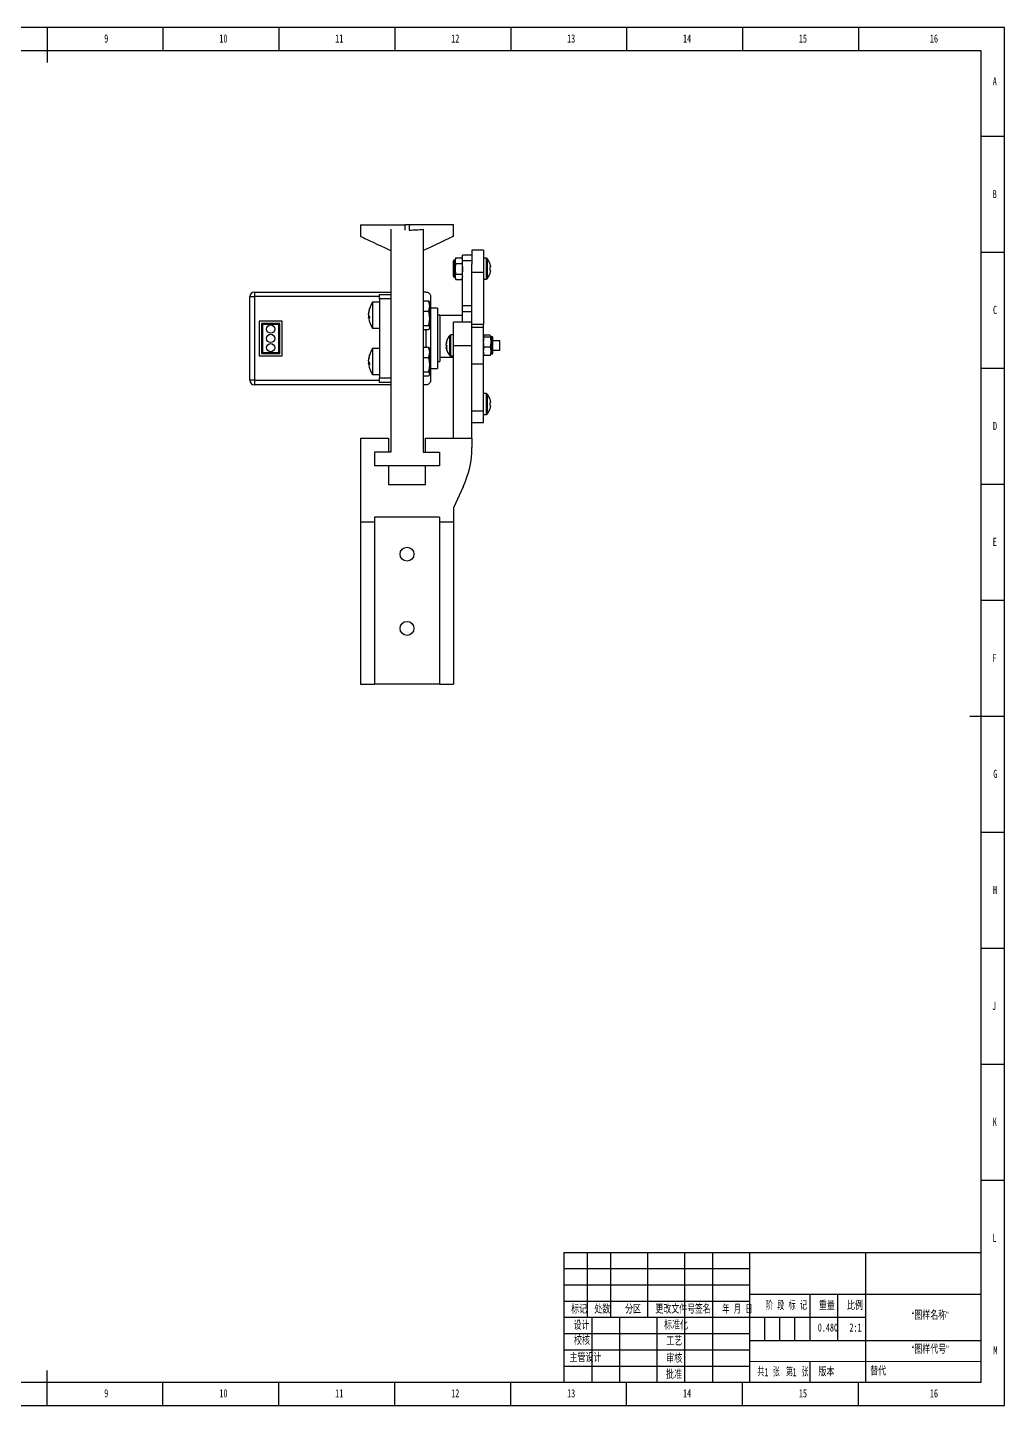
# Model space of a CAD drawing. Header units: millimetres. Extents: x 0 to 841, y 0 to 594.
# Drawn here: x 420 to 841, y 0 to 594 of the extents above; entities that cross this region are included whole.
import ezdxf

# ---------------------------------------------------------------- set-up
doc = ezdxf.new("R2010")
doc.units = ezdxf.units.MM
for name, color, linetype in [('10', 7, 'Continuous'), ('5', 7, 'Continuous'), ('SLD-0', 7, 'Continuous')]:
    doc.layers.add(name, color=color, linetype=linetype)
doc.styles.add('SLDTEXTSTYLE0', font='TXT', dxfattribs={"width": 0.7, "bigfont": 'bigfont'})
doc.styles.add('SLDTEXTSTYLE1', font='TXT', dxfattribs={"width": 0.62, "bigfont": 'bigfont'})
doc.styles.add('SLDTEXTSTYLE2', font='TXT', dxfattribs={"width": 0.614286, "bigfont": 'bigfont'})
doc.styles.add('SLDTEXTSTYLE3', font='TXT', dxfattribs={"width": 0.6, "bigfont": 'bigfont'})
doc.styles.add('SLDTEXTSTYLE4', font='TXT', dxfattribs={"width": 0.7})

msp = doc.modelspace()

# ---------------------------------------------------------------- linework, layer by layer
at = {"color": 7, "linetype": 'Continuous', "lineweight": 25}
for p, q in [((563.28, 508.99), (563.28, 503.99)), ((563.28, 508.99), (582.28, 508.99)), ((576.28, 507.04), (576.28, 410.99)), ((584.28, 508.99), (582.28, 508.99)), ((582.28, 508.99), (582.28, 506.68)), ((603.28, 508.99), (584.28, 508.99)), ((584.28, 508.99), (584.28, 506.68)), ((590.28, 507.04), (590.28, 410.99)), ((603.28, 503.99), (603.28, 508.99)), ((603.19, 493.07), (603.19, 487.04)), ((604.08, 493.88), (603.44, 493.74)), ((603.44, 493.74), (603.44, 486.37)), ((604.37, 494.68), (604.08, 493.88)), ((604.08, 486.23), (604.08, 493.88)), ((604.37, 494.67), (606.99, 494.67)), ((607.28, 493.88), (606.99, 494.68)), ((611.28, 495.85), (607.28, 495.85)), ((607.28, 493.6), (607.28, 495.85)), ((607.28, 493.6), (611.28, 493.6)), ((607.28, 474.24), (607.28, 493.6)), ((616.28, 498.06), (611.28, 498.06)), ((611.28, 498.06), (611.28, 492.06)), ((616.28, 498.06), (616.28, 488.45)), ((617.4, 494.56), (616.28, 494.56)), ((604.37, 492.3), (606.99, 492.3)), ((604.37, 487.68), (606.99, 487.68)), ((611.28, 474.24), (611.28, 492.15)), ((616.28, 488.45), (611.28, 488.45)), ((616.28, 488.45), (616.28, 466.01)), ((619.33, 490.8), (619.17, 490.8)), ((619.17, 489.32), (619.33, 489.32)), ((619.33, 491.18), (619.33, 490.8)), ((619.33, 489.32), (619.33, 488.93)), ((603.44, 486.37), (604.08, 486.23)), ((604.08, 486.23), (604.37, 485.44)), ((604.37, 485.44), (606.99, 485.44)), ((606.99, 485.44), (607.28, 486.23)), ((616.28, 485.56), (617.4, 485.56)), ((515.48, 441.99), (515.48, 477.99)), ((515.48, 477.99), (517.48, 477.99)), ((517.48, 479.99), (517.48, 477.99)), ((517.48, 479.99), (576.28, 479.99)), ((517.48, 477.99), (517.48, 441.99)), ((571.48, 477.99), (517.48, 477.99)), ((571.48, 475.59), (568.39, 475.59)), ((568.39, 475.59), (568.39, 464.39)), ((571.48, 478.99), (576.28, 478.99)), ((571.48, 476.99), (571.48, 478.99)), ((571.48, 476.99), (571.48, 442.99)), ((591.48, 479.99), (590.28, 479.99)), ((590.28, 476.15), (592.59, 476.15)), ((593.08, 475.49), (592.95, 475.71)), ((593.08, 473.93), (593.08, 475.49)), ((593.48, 477.99), (593.48, 472.25)), ((567.13, 472.64), (567.13, 472.89)), ((567.13, 469.37), (567.13, 468.66)), ((590.28, 471.71), (592.59, 471.71)), ((593.08, 468.63), (593.08, 473.93)), ((596.48, 472.99), (593.48, 472.99)), ((593.48, 472.25), (593.48, 447.74)), ((596.48, 472.99), (596.48, 446.99)), ((597.48, 469.99), (596.48, 469.99)), ((597.48, 469.99), (597.48, 449.99)), ((607.28, 469.88), (597.48, 469.88)), ((607.28, 474.24), (611.28, 474.24)), ((607.28, 471.64), (607.28, 474.24)), ((607.28, 471.64), (611.28, 471.64)), ((607.28, 466.99), (607.28, 471.64)), ((611.28, 471.64), (611.28, 474.24)), ((611.28, 466.99), (611.28, 471.64)), ((519.48, 467.49), (519.48, 452.49)), ((529.48, 467.49), (519.48, 467.49)), ((528.48, 466.49), (520.48, 466.49)), ((520.48, 466.49), (520.48, 453.49)), ((527.98, 465.99), (520.98, 465.99)), ((520.98, 465.99), (520.98, 453.99)), ((527.98, 453.99), (527.98, 465.99)), ((528.48, 453.49), (528.48, 466.49)), ((529.48, 452.49), (529.48, 467.49)), ((567.13, 469.23), (566.75, 469.22)), ((568.39, 464.39), (571.48, 464.39)), ((590.28, 465.56), (592.59, 465.56)), ((590.28, 463.84), (592.59, 463.84)), ((592.95, 464.28), (593.08, 464.49)), ((593.08, 464.7), (593.08, 468.63)), ((593.08, 464.49), (593.08, 464.7)), ((611.28, 466.99), (603.28, 466.99)), ((603.28, 456.99), (603.28, 466.99)), ((611.28, 456.99), (611.28, 466.99)), ((616.28, 466.01), (611.28, 466.01)), ((611.28, 464.8), (616.28, 464.8)), ((616.28, 464.8), (616.28, 466.01)), ((616.28, 448.99), (616.28, 464.8)), ((600.22, 458.32), (600.22, 458.12)), ((600.22, 457.21), (600.22, 457.72)), ((603.28, 461.49), (602.16, 461.49)), ((616.37, 461.07), (616.28, 460.82)), ((619.19, 461.32), (616.57, 461.32)), ((619.19, 460.55), (616.57, 460.55)), ((619.48, 460.82), (619.39, 461.06)), ((620.11, 460.68), (619.48, 460.82)), ((619.48, 460.82), (619.48, 459.94)), ((619.48, 459.94), (619.48, 453.17)), ((620.11, 453.31), (620.11, 460.68)), ((620.36, 453.98), (620.36, 460.01)), ((623.28, 458.99), (620.36, 458.99)), ((623.28, 458.82), (623.28, 458.99)), ((623.28, 454.99), (623.28, 458.82)), ((519.48, 452.49), (529.48, 452.49)), ((520.48, 453.49), (528.48, 453.49)), ((520.98, 453.99), (527.98, 453.99)), ((567.13, 452.64), (567.13, 452.89)), ((571.48, 455.59), (568.39, 455.59)), ((568.39, 455.59), (568.39, 444.39)), ((590.28, 456.15), (592.59, 456.15)), ((590.28, 451.71), (592.59, 451.71)), ((593.08, 455.49), (592.95, 455.71)), ((593.08, 453.93), (593.08, 455.49)), ((593.08, 448.63), (593.08, 453.93)), ((597.48, 451.88), (603.28, 451.88)), ((600.22, 456.77), (600.22, 456.26)), ((600.22, 455.66), (600.22, 455.86)), ((602.16, 452.49), (603.28, 452.49)), ((603.28, 456.99), (611.28, 456.99)), ((603.28, 416.99), (603.28, 456.99)), ((611.28, 416.99), (611.28, 456.99)), ((616.28, 453.17), (616.37, 452.92)), ((616.41, 452.93), (616.57, 452.66)), ((619.19, 456.21), (616.57, 456.21)), ((619.19, 452.66), (616.57, 452.66)), ((619.19, 452.66), (619.35, 452.93)), ((619.39, 452.92), (619.48, 453.17)), ((619.48, 453.17), (620.11, 453.31)), ((620.36, 454.99), (623.28, 454.99)), ((567.13, 449.23), (566.75, 449.22)), ((567.13, 449.37), (567.13, 448.66)), ((590.28, 445.56), (592.59, 445.56)), ((593.08, 444.7), (593.08, 448.63)), ((593.48, 447.74), (593.48, 441.99)), ((593.48, 446.99), (596.48, 446.99)), ((596.48, 449.99), (597.48, 449.99)), ((611.28, 448.99), (616.28, 448.99)), ((616.28, 428.77), (616.28, 448.99)), ((517.48, 441.99), (515.48, 441.99)), ((517.48, 441.99), (571.48, 441.99)), ((517.48, 441.99), (517.48, 439.99)), ((576.28, 439.99), (517.48, 439.99)), ((568.39, 444.39), (571.48, 444.39)), ((571.48, 440.99), (571.48, 442.99)), ((576.28, 440.99), (571.48, 440.99)), ((590.28, 443.84), (592.59, 443.84)), ((591.48, 439.99), (590.28, 439.99)), ((592.95, 444.28), (593.08, 444.49)), ((593.08, 444.49), (593.08, 444.7)), ((603.19, 434.71), (603.19, 428.68)), ((617.4, 436.19), (616.28, 436.19)), ((611.28, 428.77), (616.28, 428.77)), ((616.28, 423.69), (616.28, 428.77)), ((619.33, 432.43), (619.17, 432.43)), ((619.17, 430.95), (619.33, 430.95)), ((619.21, 429.86), (619.17, 429.87)), ((619.33, 432.82), (619.33, 432.43)), ((619.33, 430.95), (619.33, 430.57)), ((611.28, 423.69), (616.28, 423.69)), ((616.28, 427.19), (617.4, 427.19)), ((563.28, 416.99), (563.28, 380.99)), ((563.28, 416.99), (575.28, 416.99)), ((575.28, 416.99), (575.28, 410.99)), ((591.28, 410.99), (591.28, 416.99)), ((591.28, 416.99), (611.28, 416.99)), ((611.28, 416.99), (611.28, 412.99)), ((569.28, 410.99), (569.28, 404.99)), ((576.28, 410.99), (569.28, 410.99)), ((590.28, 410.99), (597.28, 410.99)), ((597.28, 410.99), (597.28, 404.99)), ((597.28, 404.99), (569.28, 404.99)), ((575.28, 404.99), (575.28, 396.99)), ((591.28, 396.99), (591.28, 404.99)), ((575.28, 396.99), (591.28, 396.99)), ((607.51, 396.05), (603.28, 386.99)), ((603.28, 386.99), (603.28, 380.99)), ((563.28, 380.99), (569.28, 380.99)), ((563.28, 380.99), (563.28, 310.99)), ((597.28, 382.99), (569.28, 382.99)), ((569.28, 382.99), (569.28, 380.99)), ((569.28, 380.99), (569.28, 310.99)), ((597.28, 382.99), (597.28, 380.99)), ((597.28, 380.99), (603.28, 380.99)), ((597.28, 380.99), (597.28, 310.99)), ((603.28, 380.99), (603.28, 310.99)), ((563.28, 310.99), (569.28, 310.99)), ((597.28, 310.99), (569.28, 310.99)), ((597.28, 310.99), (603.28, 310.99))]:
    msp.add_line(p, q, dxfattribs=at)
at = {"color": 8, "linetype": 'Continuous', "lineweight": 25}
for p, q in [((617.4, 494.56), (617.4, 485.56)), ((617.79, 494.38), (617.79, 485.73)), ((576.28, 476.99), (571.48, 476.99)), ((566.83, 471.45), (566.78, 471.45)), ((567.13, 469.17), (566.78, 469.16)), ((591.48, 456.15), (591.48, 463.84)), ((601.76, 460.95), (601.76, 461.32)), ((601.76, 452.67), (601.76, 460.95)), ((602.16, 461.11), (602.16, 461.49)), ((602.16, 452.49), (602.16, 461.11)), ((566.83, 451.45), (566.78, 451.45)), ((567.13, 449.17), (566.78, 449.16)), ((571.48, 442.99), (576.28, 442.99)), ((617.4, 436.19), (617.4, 427.19)), ((617.79, 436.02), (617.79, 427.37))]:
    msp.add_line(p, q, dxfattribs=at)
at = {"color": 7, "linetype": 'Continuous', "lineweight": 25, "flags": 128}
for points in [[(563.28, 503.99), (563.39, 503.94), (563.74, 503.77), (564.31, 503.5), (565.1, 503.13), (566.1, 502.66), (567.3, 502.09), (568.69, 501.43), (570.26, 500.69), (571.98, 499.87), (573.84, 498.99), (575.82, 498.05), (576.28, 497.83)], [(603.28, 503.99), (603.25, 503.98), (603.03, 503.88), (602.6, 503.67), (601.95, 503.36), (601.1, 502.96), (600.05, 502.46), (598.81, 501.88), (597.4, 501.21), (595.83, 500.47), (594.11, 499.65), (592.27, 498.78), (590.32, 497.85), (590.28, 497.83)], [(619.17, 491.88), (619.18, 491.89), (619.2, 491.89), (619.21, 491.89), (619.21, 491.89)], [(619.21, 488.22), (619.21, 488.22), (619.2, 488.22), (619.18, 488.23), (619.17, 488.23)], [(520.98, 465.99), (520.7, 466.27), (520.48, 466.49)], [(527.98, 465.99), (528.26, 466.27), (528.48, 466.49)], [(520.98, 453.99), (520.7, 453.71), (520.48, 453.49)], [(527.98, 453.99), (528.26, 453.71), (528.48, 453.49)], [(619.17, 433.52), (619.18, 433.52), (619.2, 433.53), (619.21, 433.53), (619.21, 433.53)]]:
    msp.add_lwpolyline(points, dxfattribs=at)
at = {"color": 7, "linetype": 'Continuous', "lineweight": 25}
for centre, radius in [((524.48, 463.99), 1.8), ((524.48, 459.99), 1.8), ((524.48, 455.99), 1.8), ((583.28, 366.99), 3), ((583.28, 334.99), 3)]:
    msp.add_circle(centre, radius, dxfattribs=at)
for centre, radius, start, end in [((604.23, 493.07), 1.03, 139.78935, 180), ((617.4, 494.02), 0.54, 42.51381, 90), ((613.08, 490.06), 6.4, 16.6627, 42.51381), ((613.08, 490.06), 6.4, 317.48619, 343.3373), ((613.08, 490.06), 6.36, 10.195, 16.68357), ((612.64, 490.06), 6.57, 353.53526, 6.46474), ((613.08, 490.06), 6.36, 343.31643, 349.805), ((604.23, 487.04), 1.03, 180, 220.21065), ((617.4, 486.1), 0.54, 270, 317.48619), ((517.48, 477.99), 2, 90, 180), ((576.68, 469.99), 10, 145.9442, 172.85895), ((575.57, 470.12), 8.89, 161.86342, 171.421), ((575.76, 469.84), 9.07, 162.03213, 171.46666), ((568.51, 470.65), 1.89, 203.94419, 222.80384), ((576.68, 469.99), 10, 187.36075, 214.0558), ((568.36, 469.88), 1.73, 204.53365, 224.56914), ((605.52, 457.28), 5.4, 161.84806, 168.86643), ((605.52, 456.68), 5.4, 161.84813, 168.86652), ((606.48, 456.99), 6.4, 137.48619, 163.39157), ((601.44, 458.66), 1.1, 164.13915, 195.86085), ((602.16, 460.95), 0.54, 90, 137.48619), ((619.32, 460.01), 1.03, 0, 40.21065), ((576.68, 449.99), 10, 145.9442, 172.85895), ((575.57, 450.12), 8.89, 161.86349, 171.42086), ((575.76, 449.84), 9.07, 162.03211, 171.46661), ((601.59, 457.83), 1.5, 204.28953, 216.84931), ((601.54, 456.18), 1.45, 145.80173, 155.84856), ((605.5, 457.3), 5.38, 191.12667, 195.5101), ((601.59, 456.48), 1.5, 204.28953, 216.84931), ((605.52, 456.71), 5.4, 191.13357, 198.15194), ((606.48, 456.99), 6.4, 196.60843, 222.51381), ((605.85, 456.25), 5.5, 172.93524, 187.06476), ((602.16, 453.03), 0.54, 222.51381, 270), ((619.32, 453.98), 1.03, 319.78935, 0), ((576.68, 449.99), 10, 187.36075, 214.0558), ((568.51, 450.65), 1.89, 203.9438, 222.80423), ((568.36, 449.88), 1.73, 204.53391, 224.56888), ((517.48, 441.99), 2, 180, 270), ((604.23, 434.71), 1.03, 157.0191, 180), ((617.4, 435.65), 0.54, 42.51381, 90), ((613.08, 431.69), 6.4, 16.6627, 42.51381), ((604.23, 428.68), 1.03, 180, 202.9809), ((613.08, 431.69), 6.4, 317.48619, 343.3373), ((613.08, 431.69), 6.36, 10.195, 16.68357), ((612.64, 431.69), 6.57, 353.53523, 6.46477), ((613.08, 431.69), 6.36, 343.31643, 349.805), ((617.4, 427.73), 0.54, 270, 317.48619), ((571.28, 412.99), 40, 334.94238, 0)]:
    msp.add_arc(centre, radius, start, end, dxfattribs=at)
for points, knots in [([(584.28, 506.68), (585.29, 506.72), (587.34, 506.8), (589.31, 506.95), (590.27, 507.04), (590.28, 507.04)], [0, 0, 0, 0, 0.492904, 0.99618, 1, 1, 1, 1]), ([(604.37, 492.3), (604.25, 492.69), (604.03, 493.48), (604.25, 494.27), (604.37, 494.67)], [0, 0, 0, 0, 0.491211, 1, 1, 1, 1]), ([(606.99, 494.67), (607.1, 494.29), (607.33, 493.49), (607.1, 492.7), (606.99, 492.3)], [0, 0, 0, 0, 0.491214, 1, 1, 1, 1]), ([(604.37, 487.68), (604.33, 487.88), (604.19, 488.72), (604.08, 490.25), (604.24, 491.6), (604.36, 492.28), (604.37, 492.3)], [0, 0, 0, 0, 0.127552, 0.551298, 0.987082, 1, 1, 1, 1]), ([(604.37, 485.44), (604.25, 485.81), (604.03, 486.55), (604.25, 487.3), (604.37, 487.68)], [0, 0, 0, 0, 0.491214, 1, 1, 1, 1]), ([(606.99, 492.3), (606.99, 492.28), (607.11, 491.62), (607.27, 490.27), (607.17, 488.74), (607.02, 487.88), (606.99, 487.68)], [0, 0, 0, 0, 0.012918, 0.437013, 0.872448, 1, 1, 1, 1]), ([(606.99, 487.68), (607.1, 487.32), (607.33, 486.57), (607.1, 485.82), (606.99, 485.44)], [0, 0, 0, 0, 0.491211, 1, 1, 1, 1]), ([(591.48, 479.99), (591.7, 479.97), (592.15, 479.93), (592.75, 479.58), (593.2, 479.08), (593.44, 478.52), (593.47, 478.15), (593.48, 477.99)], [0, 0, 0, 0, 0.213208, 0.426429, 0.639054, 0.849405, 1, 1, 1, 1]), ([(593.08, 473.93), (593.07, 474.13), (593.04, 474.88), (592.78, 475.61), (592.59, 476.15)], [0, 0, 0, 0, 0.268634, 1, 1, 1, 1]), ([(592.59, 476.15), (592.74, 476.01), (592.9, 475.86), (592.95, 475.71), (592.95, 475.71)], [0, 0, 0, 0, 0.956265, 1, 1, 1, 1]), ([(566.78, 469.89), (566.77, 469.93), (566.74, 470.03), (566.72, 470.3), (566.73, 470.62), (566.75, 470.93), (566.77, 471.11), (566.78, 471.19)], [0, 0, 0, 0, 0.214785, 0.429928, 0.642627, 0.854311, 1, 1, 1, 1]), ([(566.74, 469.88), (566.74, 469.82), (566.72, 469.67), (566.72, 469.42), (566.74, 469.24), (566.74, 469.18)], [0, 0, 0, 0, 0.349434, 0.776345, 1, 1, 1, 1]), ([(566.75, 471.24), (566.75, 471.24), (566.76, 471.3), (566.77, 471.37), (566.78, 471.45)], [0, 0, 0, 0, 0.021228, 1, 1, 1, 1]), ([(592.59, 471.71), (592.66, 471.9), (592.95, 472.62), (593.02, 473.37), (593.08, 473.93)], [0, 0, 0, 0, 0.257553, 1, 1, 1, 1]), ([(593.08, 468.63), (593.08, 468.71), (593.07, 469.26), (592.96, 470.3), (592.71, 471.24), (592.59, 471.71)], [0, 0, 0, 0, 0.070012, 0.530744, 1, 1, 1, 1]), ([(593.48, 472.25), (593.46, 472.2), (593.42, 472.11), (593.25, 472.05), (593.08, 472.03), (593.08, 472.03)], [0, 0, 0, 0, 0.452438, 0.978517, 1, 1, 1, 1]), ([(566.76, 468.71), (566.75, 468.75), (566.74, 468.9), (566.72, 469.08), (566.73, 469.15), (566.73, 469.19)], [0, 0, 0, 0, 0.17141, 0.588037, 1, 1, 1, 1]), ([(566.75, 469.2), (566.75, 469.21), (566.76, 469.22), (566.77, 469.18), (566.78, 469.16)], [0, 0, 0, 0, 0.327564, 1, 1, 1, 1]), ([(592.59, 465.56), (592.72, 466.06), (593, 467.07), (593.05, 468.11), (593.08, 468.63)], [0, 0, 0, 0, 0.495458, 1, 1, 1, 1]), ([(593.08, 464.7), (593.08, 464.72), (593.07, 464.87), (592.96, 465.16), (592.71, 465.43), (592.59, 465.56)], [0, 0, 0, 0, 0.070012, 0.530744, 1, 1, 1, 1]), ([(592.59, 463.84), (592.72, 463.98), (593, 464.26), (593.05, 464.55), (593.08, 464.7)], [0, 0, 0, 0, 0.4954575, 1, 1, 1, 1]), ([(616.57, 460.55), (616.45, 460.67), (616.23, 460.93), (616.45, 461.19), (616.57, 461.32)], [0, 0, 0, 0, 0.491212, 1, 1, 1, 1]), ([(616.57, 456.21), (616.45, 456.92), (616.23, 458.37), (616.45, 459.81), (616.57, 460.55)], [0, 0, 0, 0, 0.491212, 1, 1, 1, 1]), ([(619.19, 461.32), (619.3, 461.2), (619.53, 460.94), (619.3, 460.68), (619.19, 460.55)], [0, 0, 0, 0, 0.491212, 1, 1, 1, 1]), ([(619.19, 460.55), (619.3, 459.84), (619.53, 458.39), (619.3, 456.95), (619.19, 456.21)], [0, 0, 0, 0, 0.491212, 1, 1, 1, 1]), ([(566.75, 451.24), (566.75, 451.24), (566.76, 451.3), (566.77, 451.37), (566.78, 451.45)], [0, 0, 0, 0, 0.0212166, 1, 1, 1, 1]), ([(593.08, 453.93), (593.07, 454.13), (593.04, 454.88), (592.78, 455.61), (592.59, 456.15)], [0, 0, 0, 0, 0.268634, 1, 1, 1, 1]), ([(592.59, 456.15), (592.74, 456.01), (592.9, 455.86), (592.95, 455.71), (592.95, 455.71)], [0, 0, 0, 0, 0.956264, 1, 1, 1, 1]), ([(592.59, 451.71), (592.66, 451.9), (592.95, 452.62), (593.02, 453.37), (593.08, 453.93)], [0, 0, 0, 0, 0.257552, 1, 1, 1, 1]), ([(593.08, 448.63), (593.08, 448.71), (593.07, 449.26), (592.96, 450.3), (592.71, 451.24), (592.59, 451.71)], [0, 0, 0, 0, 0.070013, 0.530745, 1, 1, 1, 1]), ([(616.57, 452.66), (616.53, 452.81), (616.39, 453.46), (616.28, 454.64), (616.44, 455.67), (616.56, 456.2), (616.57, 456.21)], [0, 0, 0, 0, 0.127551, 0.551297, 0.987083, 1, 1, 1, 1]), ([(619.19, 456.21), (619.19, 456.2), (619.31, 455.69), (619.47, 454.65), (619.37, 453.47), (619.22, 452.81), (619.19, 452.66)], [0, 0, 0, 0, 0.012918, 0.437014, 0.872448, 1, 1, 1, 1]), ([(566.78, 449.89), (566.77, 449.93), (566.74, 450.03), (566.72, 450.3), (566.73, 450.62), (566.75, 450.93), (566.77, 451.11), (566.78, 451.19)], [0, 0, 0, 0, 0.214785, 0.429925, 0.642623, 0.854312, 1, 1, 1, 1]), ([(566.74, 449.88), (566.74, 449.82), (566.72, 449.67), (566.72, 449.42), (566.74, 449.24), (566.74, 449.18)], [0, 0, 0, 0, 0.349432, 0.776341, 1, 1, 1, 1]), ([(566.76, 448.71), (566.75, 448.75), (566.74, 448.9), (566.72, 449.08), (566.73, 449.15), (566.73, 449.19)], [0, 0, 0, 0, 0.17141, 0.588034, 1, 1, 1, 1]), ([(566.75, 449.2), (566.75, 449.21), (566.76, 449.22), (566.77, 449.18), (566.78, 449.16)], [0, 0, 0, 0, 0.327565, 1, 1, 1, 1]), ([(592.59, 445.56), (592.72, 446.06), (593, 447.07), (593.05, 448.11), (593.08, 448.63)], [0, 0, 0, 0, 0.495458, 1, 1, 1, 1]), ([(593.08, 444.7), (593.08, 444.72), (593.07, 444.87), (592.96, 445.16), (592.71, 445.43), (592.59, 445.56)], [0, 0, 0, 0, 0.070013, 0.530744, 1, 1, 1, 1]), ([(593.08, 447.95), (593.11, 447.94), (593.29, 447.93), (593.44, 447.86), (593.46, 447.77), (593.48, 447.74)], [0, 0, 0, 0, 0.110233, 0.628767, 1, 1, 1, 1]), ([(593.48, 441.99), (593.46, 441.77), (593.41, 441.34), (593.08, 440.74), (592.59, 440.29), (592.02, 440.03), (591.64, 440), (591.48, 439.99)], [0, 0, 0, 0, 0.212793, 0.425774, 0.635364, 0.846332, 1, 1, 1, 1]), ([(592.59, 443.84), (592.72, 443.98), (593, 444.26), (593.05, 444.55), (593.08, 444.7)], [0, 0, 0, 0, 0.495458, 1, 1, 1, 1])]:
    msp.add_open_spline(points, degree=3, knots=knots, dxfattribs=at)
at = {"layer": '5', "color": 7}
for p, q in [((841, 594), (0, 594)), ((841, 0), (841, 594)), ((651, 59), (731, 59)), ((651, 52), (731, 52)), ((737.5, 38), (737.5, 28)), ((744, 38), (744, 28)), ((750.5, 38), (750.5, 28)), ((0, 0), (841, 0))]:
    msp.add_line(p, q, dxfattribs=at)
at = {"layer": '5', "lineweight": 25}
for p, q in [((428, 594), (428, 579)), ((841, 297), (826, 297)), ((757, 19.01), (757, 10)), ((428, 0), (428, 15))]:
    msp.add_line(p, q, dxfattribs=at)
at = {"layer": '5'}
for p, q in [((478, 594), (478, 584)), ((528, 594), (528, 584)), ((578, 594), (578, 584)), ((628, 594), (628, 584)), ((678, 594), (678, 584)), ((728, 594), (728, 584)), ((778, 594), (778, 584)), ((841, 547), (831, 547)), ((841, 497), (831, 497)), ((841, 447), (831, 447)), ((841, 397), (831, 397)), ((841, 347), (831, 347)), ((841, 247), (831, 247)), ((841, 197), (831, 197)), ((841, 147), (831, 147)), ((841, 97), (831, 97)), ((478, 0), (478, 10)), ((528, 0), (528, 10)), ((578, 0), (578, 10)), ((628, 0), (628, 10)), ((678, 0), (678, 10)), ((728, 0), (728, 10)), ((778, 0), (778, 10))]:
    msp.add_line(p, q, dxfattribs=at)
at = {"layer": '5', "color": 7, "lineweight": 25}
for p, q in [((831, 584), (25, 584)), ((831, 10), (831, 584)), ((651, 66), (831, 66)), ((651, 66), (651, 10)), ((661, 66), (661, 38)), ((671, 66), (671, 38)), ((687, 66), (687, 38)), ((703, 66), (703, 10)), ((715, 66), (715, 10)), ((731, 66), (731, 10)), ((781, 66), (781, 38)), ((731, 48), (831, 48)), ((757, 48), (757, 28)), ((769, 48), (769, 28)), ((651, 45), (731, 45)), ((651, 38), (781, 38)), ((663, 38), (663, 10)), ((675, 38), (675, 10)), ((691, 38), (691, 10)), ((781, 38), (781, 10)), ((651, 31), (731, 31)), ((651, 24), (731, 24)), ((731, 28), (831, 28)), ((731, 19), (831, 19.03)), ((651, 17), (731, 17)), ((0, 10), (831, 10))]:
    msp.add_line(p, q, dxfattribs=at)

# ---------------------------------------------------------------- texts
at = {"layer": '10', "char_height": 3.5}
for s, insert, attachment_point, style in [('9', (453.55, 591.03), 2, 'SLDTEXTSTYLE4'), ('10', (504.09, 591.03), 2, 'SLDTEXTSTYLE4'), ('11', (554.09, 591.03), 2, 'SLDTEXTSTYLE4'), ('12', (604.09, 591.03), 2, 'SLDTEXTSTYLE4'), ('13', (654.09, 591.03), 2, 'SLDTEXTSTYLE4'), ('14', (704.09, 591.03), 2, 'SLDTEXTSTYLE4'), ('15', (754.09, 591.03), 2, 'SLDTEXTSTYLE4'), ('16', (810.59, 591.03), 2, 'SLDTEXTSTYLE4'), ('A', (836.82, 572.53), 2, 'SLDTEXTSTYLE4'), ('B', (836.82, 523.99), 2, 'SLDTEXTSTYLE4'), ('C', (836.93, 474.03), 2, 'SLDTEXTSTYLE4'), ('D', (836.93, 423.99), 2, 'SLDTEXTSTYLE4'), ('E', (836.82, 374.03), 2, 'SLDTEXTSTYLE4'), ('F', (836.72, 323.99), 2, 'SLDTEXTSTYLE4'), ('G', (837.04, 274.03), 2, 'SLDTEXTSTYLE4'), ('H', (836.93, 223.99), 2, 'SLDTEXTSTYLE4'), ('J', (836.52, 174.03), 2, 'SLDTEXTSTYLE4'), ('K', (836.82, 123.99), 2, 'SLDTEXTSTYLE4'), ('L', (836.68, 74.03), 2, 'SLDTEXTSTYLE4'), ('\\M+18167图样\\M+196BC\\M+18FCC\\M+18168', (808.99, 40.49), 2, 'SLDTEXTSTYLE0'), ('\\M+18D5A\\M+18A6A', (658.73, 29.67), 2, 'SLDTEXTSTYLE0'), ('0.480', (764.84, 35.35), 2, 'SLDTEXTSTYLE4'), ('2:1', (776.75, 35.35), 2, 'SLDTEXTSTYLE4'), ('\\M+18167图样\\M+191E3\\M+18D86\\M+18168', (808.99, 25.83), 2, 'SLDTEXTSTYLE0'), ('M', (837.1, 25.49), 2, 'SLDTEXTSTYLE4'), ('\\M+18EE5\\M+18AC7设计', (660.26, 22.22), 2, 'SLDTEXTSTYLE0'), ('1', (737.45, 16.09), 1, 'SLDTEXTSTYLE4'), ('1', (749.57, 16.09), 1, 'SLDTEXTSTYLE4'), ('9', (453.55, 6.99), 2, 'SLDTEXTSTYLE4'), ('10', (504.09, 6.99), 2, 'SLDTEXTSTYLE4'), ('11', (554.09, 6.99), 2, 'SLDTEXTSTYLE4'), ('12', (604.09, 6.99), 2, 'SLDTEXTSTYLE4'), ('13', (654.09, 6.99), 2, 'SLDTEXTSTYLE4'), ('14', (704.09, 6.99), 2, 'SLDTEXTSTYLE4'), ('15', (754.09, 6.99), 2, 'SLDTEXTSTYLE4'), ('16', (810.59, 6.99), 2, 'SLDTEXTSTYLE4')]:
    msp.add_mtext(s, dxfattribs=dict(at, insert=insert, attachment_point=attachment_point, style=style))
at = {"layer": '10', "color": 7, "char_height": 3.5, "attachment_point": 2}
for s, insert, style in [('标记', (657.52, 43.15), 'SLDTEXTSTYLE0'), ('处\\M+19094', (667.5, 43.15), 'SLDTEXTSTYLE0'), ('\\M+195AA\\M+18BE6', (680.8, 43.15), 'SLDTEXTSTYLE0'), ('\\M+18D58\\M+189FC\\M+195B6\\M+18C8F\\M+18D86', (698.99, 43.15), 'SLDTEXTSTYLE0'), ('签\\M+196BC', (710.85, 43.15), 'SLDTEXTSTYLE0'), ('\\M+1944E \\M+18C8E \\M+193FA', (725.8, 43.15), 'SLDTEXTSTYLE1'), ('阶 \\M+19269 标 记', (746.91, 44.73), 'SLDTEXTSTYLE2'), ('\\M+18F64\\M+197CA', (764.38, 44.73), 'SLDTEXTSTYLE0'), ('\\M+194E4\\M+197E1', (776.5, 44.73), 'SLDTEXTSTYLE0'), ('设计', (658.53, 36.17), 'SLDTEXTSTYLE0'), ('标\\M+18F79\\M+189BB', (699.35, 36.28), 'SLDTEXTSTYLE0'), ('\\M+18D48艺', (698.57, 29.37), 'SLDTEXTSTYLE0'), ('审\\M+18A6A', (698.57, 21.92), 'SLDTEXTSTYLE0'), ('\\M+194E1\\M+18F79', (698.49, 15.01), 'SLDTEXTSTYLE0'), ('\\M+18BA4  张', (739.27, 16.09), 'SLDTEXTSTYLE3'), ('\\M+191E6  张', (751.61, 16.09), 'SLDTEXTSTYLE3'), ('\\M+194C5\\M+1967B', (764.21, 16.09), 'SLDTEXTSTYLE0')]:
    msp.add_mtext(s, dxfattribs=dict(at, insert=insert, style=style))
at = {"layer": 'SLD-0', "insert": (783.07, 16.45), "char_height": 3.5, "attachment_point": 1, "style": 'SLDTEXTSTYLE0'}
msp.add_mtext('\\M+191D6\\M+191E3', dxfattribs=at)

doc.saveas('drawing.dxf')
